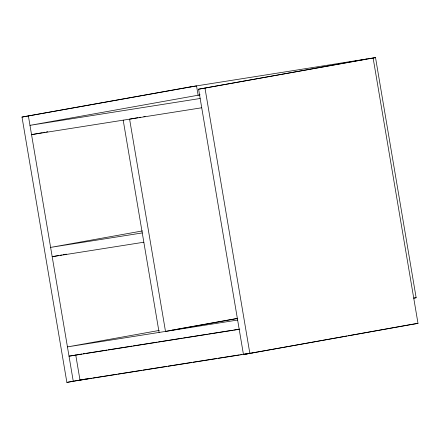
<?xml version="1.0" encoding="UTF-8"?>
<svg xmlns="http://www.w3.org/2000/svg" width="440" height="440" viewBox="0 0 440 440"><rect width="100%" height="100%" fill="white"/><g stroke="black" fill="none" stroke-linecap="round" stroke-linejoin="round"><path stroke-width="0.66" d="M90.838 378.241L66.875 382.399L22 117.068L192.533 86.482M22 117.068L196.537 85.899L198.138 95.376M373.125 58.031L418 323.361L243.463 354.53L198.589 89.205L366.718 59.043M198.589 89.205L375.524 57.602L416.141 297.726L413.738 298.155M42.35 132.693L31.548 134.629L201.729 107.773M43.698 132.451L45.05 132.209M46.404 131.967L47.751 131.725M137.698 117.706L129.597 119.158L165.501 331.419L237.749 318.461M139.051 117.464L140.399 117.222M143.776 116.617L145.129 116.375M142.428 230.929L50.617 247.396L142.263 232.936M58.938 255.47L52.19 256.685L143.836 242.22M60.291 255.228L61.639 254.986M62.992 254.744L66.369 254.139M159.28 330.423L67.447 346.896L237.628 320.04M171.924 330.132L173.272 329.89M174.625 329.648L175.972 329.406M177.326 329.164L237.419 318.384M81.846 354.013L69.02 356.18L239.201 329.324M66.875 382.399L83.083 379.489M84.43 379.247L85.784 379.005M243.463 354.53L346.775 336M348.123 335.759L410.922 324.495M190.13 86.911L375.524 57.602M200.139 94.864L29.975 125.345L200.156 98.489M414.106 298.045L416.141 297.726M83.204 353.799L84.557 353.584M85.916 353.37L106.931 350.053M108.29 349.839L132.017 346.093M133.375 345.879L157.107 342.133M158.461 341.924L182.193 338.179M183.546 337.964L207.279 334.219M208.637 334.004L232.364 330.259M233.723 330.044L239.822 329.082M411.598 324.374L418 323.361M86.735 378.978L91.476 378.224M92.835 378.01L116.567 374.27M117.92 374.055L141.653 370.31M143.006 370.095L166.738 366.35M168.097 366.135L191.823 362.389M193.182 362.175L216.909 358.43M218.268 358.215L239.289 354.899M240.642 354.684L242 354.475M244.03 354.151L245.388 353.936M246.747 353.722L248.1 353.507M249.458 353.298L250.811 353.084M252.17 352.869L256.234 352.226M250.19 353.326L80.009 380.182L75.746 354.976M204.99 88.193L249.871 353.518M123.195 120.17L159.093 332.431M28.402 116.056L73.282 381.387"/></g></svg>
